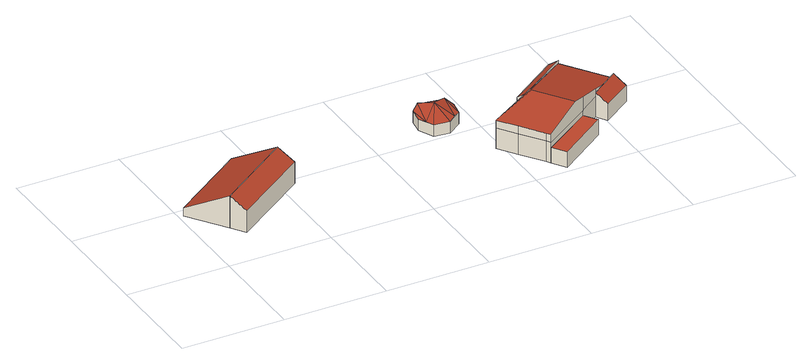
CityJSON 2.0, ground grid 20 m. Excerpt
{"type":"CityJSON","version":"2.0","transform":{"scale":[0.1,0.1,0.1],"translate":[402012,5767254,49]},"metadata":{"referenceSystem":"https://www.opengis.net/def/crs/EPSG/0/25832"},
"CityObjects":{
"building1":{"type":"Building","attributes":{"Gemeindeschluessel":"05515000","Geometrietyp2DReferenz":"3000","function":"31001_2700","roofType":"2100","measuredHeight":6.59},"geometry":[{"type":"Solid","lod":"2","boundaries":[[[[0,1,2,3]],[[4,5,1,0]],[[6,7,5,4]],[[3,2,7,6]],[[4,0,3,6]],[[1,5,7,2]]]],"semantics":{"surfaces":[{"type":"WallSurface"},{"type":"RoofSurface"},{"type":"GroundSurface"}],"values":[[0,0,0,0,1,2]]}}]},
"building2":{"type":"Building","attributes":{"Gemeindeschluessel":"05515000","Geometrietyp2DReferenz":"3000","function":"31001_2700","roofType":"2100","measuredHeight":6.52},"geometry":[{"type":"Solid","lod":"2","boundaries":[[[[3,2,8,9]],[[6,7,2,3]],[[10,11,7,6]],[[9,8,11,10]],[[6,3,9,10]],[[2,7,11,8]]]],"semantics":{"surfaces":[{"type":"WallSurface"},{"type":"RoofSurface"},{"type":"GroundSurface"}],"values":[[0,0,0,0,1,2]]}}]},
"building3":{"type":"Building","attributes":{"Gemeindeschluessel":"05515000","Geometrietyp2DReferenz":"3000","function":"31001_1310","roofType":"5000","measuredHeight":3.87},"geometry":[{"type":"Solid","lod":"2","boundaries":[[[[12,13,14,15]],[[16,17,13,12]],[[18,19,17,16]],[[20,21,19,18]],[[22,23,21,20]],[[24,25,23,22]],[[26,27,25,24]],[[15,14,27,26]],[[28,29,22]],[[28,22,20]],[[20,30,28]],[[26,24,29]],[[31,26,29]],[[29,28,31]],[[15,31,28]],[[12,15,28]],[[28,32,12]],[[32,28,30]],[[32,30,18]],[[18,16,32]],[[22,29,24]],[[18,30,20]],[[26,31,15]],[[12,32,16]],[[13,17,19,21,23,25,27,14]]]],"semantics":{"surfaces":[{"type":"WallSurface"},{"type":"RoofSurface"},{"type":"GroundSurface"}],"values":[[0,0,0,0,0,0,0,0,1,1,1,1,1,1,1,1,1,1,1,1,0,0,0,0,2]]}}]},
"building4":{"type":"Building","attributes":{"Gemeindeschluessel":"05515000","Geometrietyp2DReferenz":"3000","function":"31001_1000"},"address":[{"country":"Germany","locality":"Münster","thoroughfareNumber":"271","thoroughfareName":"Flothfeld"}],"children":["building4-1","building4-2","building4-3","building4-4"]},
"building4-1":{"type":"BuildingPart","attributes":{"roofType":"5000","measuredHeight":7.36},"parents":["building4"],"geometry":[{"type":"Solid","lod":"2","boundaries":[[[[33,34,35,36]],[[37,38,39,40,41]],[[42,43,44,45,46]],[[47,48,43,42]],[[49,50,48,47]],[[51,52,50,49]],[[53,54,55,56,36]],[[57,58,59,60,56,55]],[[56,60,61,62,63,33,36]],[[61,60,59,46,37]],[[64,62,61,37,41]],[[59,58,42,46]],[[58,57,47,42]],[[57,55,49,47]],[[55,54,65,51,49]],[[35,34,40,39,44,43,48,50,52]],[[52,51,36,35]],[[34,33,41,40]],[[38,37,46,45]],[[44,39,38,45]],[[54,53,65]],[[65,53,36,51]],[[64,63,62]],[[64,41,33,63]]]],"semantics":{"surfaces":[{"type":"WallSurface"},{"type":"RoofSurface"},{"type":"GroundSurface"},{"type":"ClosureSurface"}],"values":[[0,0,0,0,0,0,1,1,1,0,0,0,0,0,0,2,3,3,0,3,0,3,0,3]]}}]},
"building4-2":{"type":"BuildingPart","attributes":{"roofType":"1000","measuredHeight":3.07},"parents":["building4"],"geometry":[{"type":"Solid","lod":"2","boundaries":[[[[66,67,68,69]],[[45,44,67,66]],[[69,68,39,38]],[[45,66,69,38]],[[67,44,39,68]],[[44,45,38,39]]]],"semantics":{"surfaces":[{"type":"WallSurface"},{"type":"RoofSurface"},{"type":"GroundSurface"},{"type":"ClosureSurface"}],"values":[[0,0,0,1,2,3]]}}]},
"building4-3":{"type":"BuildingPart","attributes":{"roofType":"2100","measuredHeight":4.66},"parents":["building4"],"geometry":[{"type":"Solid","lod":"2","boundaries":[[[[70,71,52,51,65]],[[72,73,71,70]],[[74,36,35,73,72]],[[72,70,65,53,74]],[[71,73,35,52]],[[36,74,53]],[[52,35,36,51]],[[36,53,65,51]]]],"semantics":{"surfaces":[{"type":"WallSurface"},{"type":"RoofSurface"},{"type":"GroundSurface"},{"type":"ClosureSurface"}],"values":[[0,0,0,1,2,0,3,3]]}}]},
"building4-4":{"type":"BuildingPart","attributes":{"roofType":"2100","measuredHeight":5},"parents":["building4"],"geometry":[{"type":"Solid","lod":"2","boundaries":[[[[64,41,40,75,76]],[[77,78,34,33,79]],[[76,75,78,77]],[[79,63,64,76,77]],[[40,34,78,75]],[[63,79,33]],[[34,40,41,33]],[[41,64,63,33]]]],"semantics":{"surfaces":[{"type":"WallSurface"},{"type":"RoofSurface"},{"type":"GroundSurface"},{"type":"ClosureSurface"}],"values":[[0,0,0,1,2,0,3,3]]}}]}
},
"vertices":[
[9,183,22],[9,183,5],[61,110,5],[61,110,70],[159,287,22],[159,287,5],[210,214,70],[210,214,5],
[80,83,5],[80,83,49],[229,187,49],[229,187,5],
[514,211,28],[514,211,5],[544,207,5],[544,207,28],[499,240,28],[499,240,5],[504,269,28],[504,269,5],[530,284,28],[530,284,5],[560,279,28],[560,279,5],[576,254,28],[576,254,5],[571,227,28],[571,227,5],[538,253,44],[566,269,36],[517,276,36],[559,218,29],[507,225,28],
[844,172,48],[844,172,7],[783,259,7],[783,259,48],[747,103,48],[747,103,38],[747,103,7],[787,132,7],[787,132,48],[643,43,48],[643,43,7],[648,35,7],[648,35,38],[648,35,48],[612,87,48],[612,87,7],[587,122,48],[587,122,7],[683,189,48],[683,189,7],[710,208,54],[683,189,56],[587,122,64],[675,157,81],[612,87,64],[643,43,64],[648,35,64],[724,87,81],[747,103,75],[787,132,64],[809,147,57],[787,132,57],[683,189,54],
[666,9,38],[666,9,7],[764,78,7],[764,78,38],
[672,204,41],[672,204,7],[772,274,41],[772,274,7],[783,259,54],
[801,112,7],[801,112,40],[858,152,40],[858,152,7],[844,172,57]
]}
